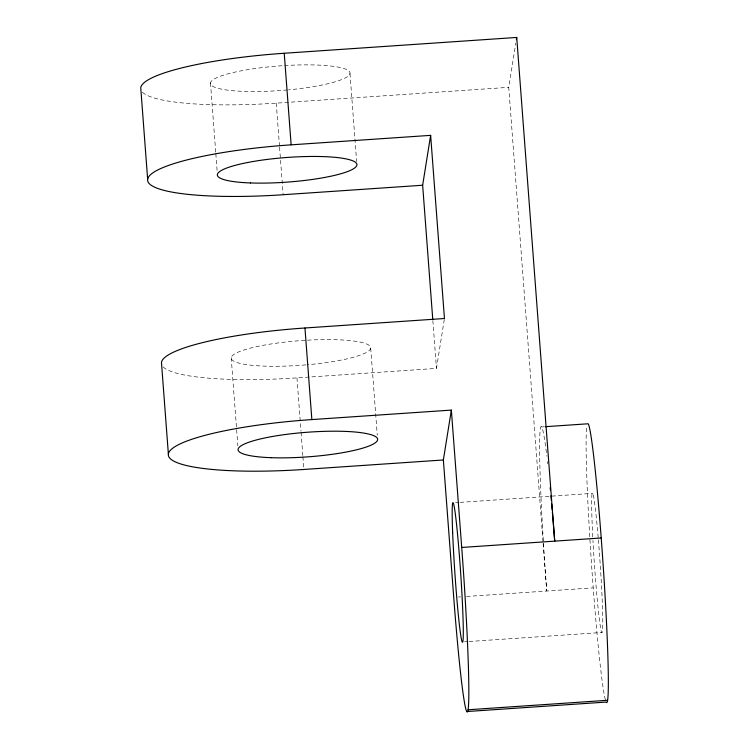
<?xml version="1.0" encoding="UTF-8"?>
<svg xmlns="http://www.w3.org/2000/svg" width="749" height="749" viewBox="0 0 749 749"><rect width="100%" height="100%" fill="white"/><g stroke="black" fill="none" stroke-linecap="round" stroke-linejoin="round"><path stroke-width="0.56" stroke-dasharray="3.75 2.81" d="M163.16 366.907A139.941 24.595 -4.3 0 0 296.96 377.889L436.461 368.396L444.447 318.512M543.025 542.051L508.74 87.333L515.818 43.114M142.441 92.174A139.941 24.595 -4.3 0 0 276.241 103.147L508.74 87.333M541.742 426.939L544.074 426.78M455.561 502.673L459.043 502.439M460.204 502.364L592.731 493.348M458.379 597.037L460.701 596.878M466.515 596.476L593.217 587.862M464.53 641.818L468.022 641.584M469.183 641.5L601.7 632.493M543.119 543.222L546.723 591.027A139.941 5.767 86.1 0 1 539.617 446.526A139.941 5.767 86.1 0 1 546.826 456.216M432.856 320.572L436.461 368.396M349.989 73.458L356.636 161.559M370.708 348.201L377.262 435.141M276.241 103.147L279.48 146.036M279.564 147.197L283.15 194.731M296.96 377.889L300.986 431.209M301.07 432.37L302.821 455.551M302.905 456.712L303.785 468.303M210.488 82.952L215.74 152.506M215.824 153.657L217.219 172.214M231.207 357.685L237.854 445.786M284.498 65.584A69.966 12.293 -4.3 0 1 349.989 72.756A69.966 12.293 -4.3 0 1 288.505 89.843M287.363 89.955A69.966 12.293 -4.3 0 1 210.506 83.757A69.966 12.293 -4.3 0 1 282.242 65.734M547.453 461.553A139.941 5.767 86.1 0 1 547.706 463.8M307.493 340.186A69.966 12.293 -4.3 0 1 370.736 347.892A69.966 12.293 -4.3 0 1 306.94 364.791M305.798 364.894A69.966 12.293 -4.3 0 1 231.179 357.994A69.966 12.293 -4.3 0 1 306.36 340.252M598.376 539.842A69.966 2.884 86.1 0 1 601.971 632.727A69.966 2.884 86.1 0 1 592.955 540.441M592.768 536.949A69.966 2.884 86.1 0 1 592.515 493.114A69.966 2.884 86.1 0 1 598.282 538.7M605.398 699.912A139.941 5.767 86.1 0 1 591.364 561.9A139.941 5.767 86.1 0 1 586.86 425.554"/><path stroke-width="1.12" d="M432.763 319.402L422.651 185.237L430.638 135.354L291.146 144.838A139.941 24.595 -4.3 0 0 147.647 179.273L140.746 87.689A139.941 24.595 -4.3 0 1 284.236 53.263L516.726 37.45L554.709 541.134A139.941 5.767 86.1 0 0 552.369 511.96M607.579 700.287L468.078 709.771A139.941 5.767 86.1 0 1 453.725 597.346L443.361 459.98L451.357 410.096L311.856 419.58A139.941 24.595 -4.3 0 0 168.366 454.006L161.466 362.432A139.941 24.595 -4.3 0 1 304.955 327.996L444.447 318.512L430.638 135.354M516.37 39.716L516.726 37.45M422.651 185.237L283.15 194.731A139.941 24.595 -4.3 0 1 147.647 179.273M545.235 426.696L588.246 423.775A139.941 5.767 86.1 0 1 603.76 574.38A139.941 5.767 86.1 0 1 606.184 702.066L466.693 711.55M443.361 459.98L303.869 469.464A139.941 24.595 -4.3 0 1 168.366 454.006M468.078 709.771A139.941 5.767 86.1 0 0 461.712 547.463L601.213 537.979M451.357 410.096L461.712 547.463M284.236 53.263L291.146 144.838M304.955 327.996L311.856 419.58M550.178 487.627A139.941 5.767 86.1 0 1 550.393 489.893M550.927 495.688A139.941 5.767 86.1 0 1 551.358 500.426M551.685 504.021A139.941 5.767 86.1 0 1 552.182 509.732M271.26 457.695A69.966 12.293 -4.3 0 0 377.608 439.775A69.966 12.293 -4.3 0 0 274.724 436.096A69.966 12.293 -4.3 0 0 271.26 457.695M250.541 182.953A69.966 12.293 -4.3 0 0 356.899 165.042A69.966 12.293 -4.3 0 0 254.005 161.353A69.966 12.293 -4.3 0 0 250.541 182.953M452.649 532.661A69.966 2.884 86.1 0 0 462.208 641.977A69.966 2.884 86.1 0 0 458.313 542.585A69.966 2.884 86.1 0 0 452.649 532.661"/></g></svg>
